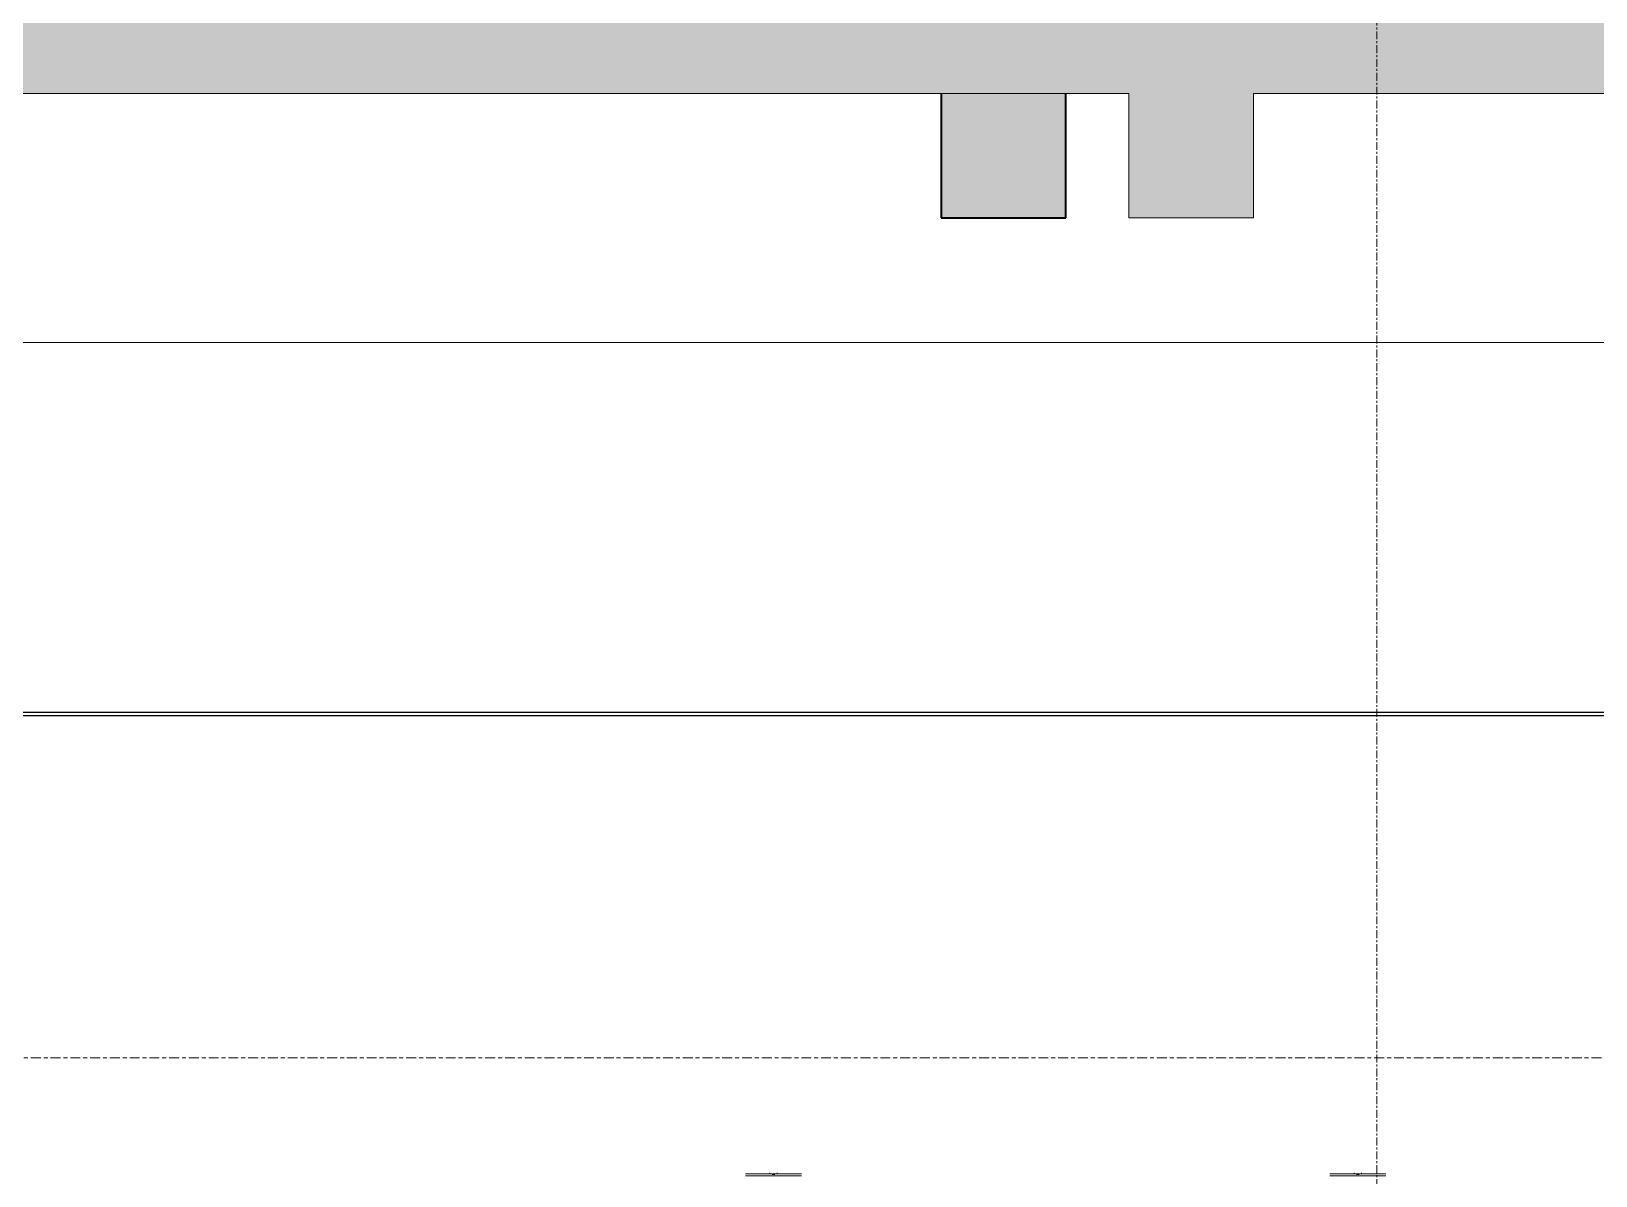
# Model space of a CAD drawing. Header units: millimetres. Extents: x 3451 to 201731, y -8641 to 35300.
# Drawn here: x 153128 to 155643, y 210 to 2050 of the extents above; entities that cross this region are included whole.
import ezdxf

# ---------------------------------------------------------------- set-up
doc = ezdxf.new("R2010")
doc.units = ezdxf.units.MM
doc.linetypes.add('Centre', pattern=[31.75, 6.35, -4.7625, 15.875, -4.7625])
doc.linetypes.add('Grid Line', pattern=[22.225, 12.7, -3.175, 3.175, -3.175])
for name, color, linetype, lineweight in [('0-2', 50, 'Continuous', 5), ('A-CLNG-1', 13, 'Continuous', 25), ('A-CLNG-PATT-1', 13, 'Continuous', 9), ('A-DETL-GENF-1', 7, 'Continuous', 9), ('A-DETL-THIN', 151, 'Continuous', 9), ('A-DOOR', 31, 'Continuous', 9), ('A-FLOR-LEVL-2', 51, 'Centre', 9), ('S-BEAM-1', 12, 'Continuous', 5), ('S-BEAM-2', 10, 'Continuous', 35), ('S-BEAM-3', 7, 'Continuous', 9), ('S-GRID-1', 1, 'Grid Line', 9)]:
    doc.layers.add(name, color=color, linetype=linetype, lineweight=lineweight)

# ---------------------------------------------------------------- blocks, each defined once
blk = doc.blocks.new('NCV_TKTC_KET CAU_rvt-2-TKCS_MẶT CẮT D')
at = {"layer": 'S-BEAM-1'}
blk.add_hatch(color=256, dxfattribs=at).paths.add_polyline_path([(-46036.9, 1750), (-45836.9, 1750), (-45836.9, 1950), (-46036.9, 1950), (-46036.9, 1820.9)])
at = {"layer": 'S-BEAM-2'}
for p, q in [((-46036.9, 1950), (-46036.9, 1750)), ((-45836.9, 1750), (-45836.9, 1950)), ((-46036.9, 1750), (-45836.9, 1750))]:
    blk.add_line(p, q, dxfattribs=at)
at = {"layer": 'S-BEAM-3'}
for p, q in [((-49161.9, 1550), (-45836.9, 1550)), ((-45836.9, 1550), (-44547, 1550))]:
    blk.add_line(p, q, dxfattribs=at)
blk = doc.blocks.new('FD_07 - FD_07-1700x2200-CỬA ĐI 2 CÁNH-957538-TKCS_MẶT CẮT D')
at = {"layer": 'A-DOOR'}
for p, q in [((-46351.7, 213.5), (-46351.3, 213.5)), ((-46351.7, 210.5), (-46351.3, 210.5)), ((-46351.3, 213.5), (-46332, 213.5)), ((-46351.3, 210.5), (-46332, 210.5)), ((-46332, 213.5), (-46331.7, 213.5)), ((-46332, 210.5), (-46331.7, 210.5)), ((-46331.6, 213.5), (-46326.4, 213.5)), ((-46331.6, 210.5), (-46326.4, 210.5)), ((-46326.4, 213.5), (-46325.3, 213.5)), ((-46326.4, 210.5), (-46325.3, 210.5)), ((-46325.3, 213.5), (-46308.8, 213.5)), ((-46325.3, 210.5), (-46308.8, 210.5)), ((-46312.7, 215.3), (-46312.7, 213.5)), ((-46306.7, 213.5), (-46309.2, 213.5)), ((-46309.2, 213.5), (-46306.7, 213.5)), ((-46306.7, 210.5), (-46309.2, 210.5)), ((-46309.2, 210.5), (-46306.7, 210.5)), ((-46306.7, 210.5), (-46309.2, 210.5)), ((-46309.2, 210.5), (-46306.7, 210.5)), ((-46308.8, 213.5), (-46304.6, 213.5)), ((-46308.8, 213.5), (-46304.6, 213.5)), ((-46304.6, 212.5), (-46308.8, 212.5)), ((-46308.8, 210.5), (-46304.6, 210.5)), ((-46308.8, 210.5), (-46304.6, 210.5)), ((-46306.7, 213.5), (-46308.2, 213.5)), ((-46308.2, 213.5), (-46306.7, 213.5)), ((-46306.7, 215.3), (-46306.7, 215.3)), ((-46306.7, 215.3), (-46306.7, 215.3)), ((-46306.7, 213.5), (-46304.2, 213.5)), ((-46304.2, 213.5), (-46306.7, 213.5)), ((-46306.7, 213.5), (-46305.1, 213.5)), ((-46305.1, 213.5), (-46306.7, 213.5)), ((-46306.7, 210.5), (-46304.2, 210.5)), ((-46304.2, 210.5), (-46306.7, 210.5)), ((-46306.7, 210.5), (-46304.2, 210.5)), ((-46304.2, 210.5), (-46306.7, 210.5)), ((-46304.6, 213.5), (-46288.1, 213.5)), ((-46304.6, 210.5), (-46288.1, 210.5)), ((-46300.7, 213.5), (-46300.7, 215.3)), ((-46288.1, 213.5), (-46286.9, 213.5)), ((-46288.1, 210.5), (-46286.9, 210.5)), ((-46286.9, 213.5), (-46281.7, 213.5)), ((-46286.9, 210.5), (-46281.7, 210.5)), ((-46281.7, 213.5), (-46281.3, 213.5)), ((-46281.7, 210.5), (-46281.3, 210.5)), ((-46281.3, 213.5), (-46262.1, 213.5)), ((-46281.3, 210.5), (-46262.1, 210.5)), ((-46262.1, 213.5), (-46261.7, 213.5)), ((-46262.1, 210.5), (-46261.7, 210.5)), ((-45412.5, 213.5), (-45412.1, 213.5)), ((-45412.5, 210.5), (-45412.1, 210.5)), ((-45412.1, 213.5), (-45392.8, 213.5)), ((-45412.1, 210.5), (-45392.8, 210.5)), ((-45392.8, 213.5), (-45392.5, 213.5)), ((-45392.8, 210.5), (-45392.5, 210.5)), ((-45392.4, 213.5), (-45387.2, 213.5)), ((-45392.4, 210.5), (-45387.2, 210.5)), ((-45387.2, 213.5), (-45386.1, 213.5)), ((-45387.2, 210.5), (-45386.1, 210.5)), ((-45386.1, 213.5), (-45369.6, 213.5)), ((-45386.1, 210.5), (-45369.6, 210.5)), ((-45373.5, 215.3), (-45373.5, 213.5)), ((-45367.5, 213.5), (-45370, 213.5)), ((-45370, 213.5), (-45367.5, 213.5)), ((-45367.5, 210.5), (-45370, 210.5)), ((-45370, 210.5), (-45367.5, 210.5)), ((-45367.5, 210.5), (-45370, 210.5)), ((-45370, 210.5), (-45367.5, 210.5)), ((-45369.6, 213.5), (-45365.4, 213.5)), ((-45369.6, 213.5), (-45365.4, 213.5)), ((-45365.4, 212.5), (-45369.6, 212.5)), ((-45369.6, 210.5), (-45365.4, 210.5)), ((-45369.6, 210.5), (-45365.4, 210.5)), ((-45367.5, 213.5), (-45369, 213.5)), ((-45369, 213.5), (-45367.5, 213.5)), ((-45367.5, 215.3), (-45367.5, 215.3)), ((-45367.5, 215.3), (-45367.5, 215.3)), ((-45367.5, 213.5), (-45365, 213.5)), ((-45365, 213.5), (-45367.5, 213.5)), ((-45367.5, 213.5), (-45365.9, 213.5)), ((-45365.9, 213.5), (-45367.5, 213.5)), ((-45367.5, 210.5), (-45365, 210.5)), ((-45365, 210.5), (-45367.5, 210.5)), ((-45367.5, 210.5), (-45365, 210.5)), ((-45365, 210.5), (-45367.5, 210.5)), ((-45365.4, 213.5), (-45348.9, 213.5)), ((-45365.4, 210.5), (-45348.9, 210.5)), ((-45361.5, 213.5), (-45361.5, 215.3)), ((-45348.9, 213.5), (-45347.7, 213.5)), ((-45348.9, 210.5), (-45347.7, 210.5)), ((-45347.7, 213.5), (-45342.5, 213.5)), ((-45347.7, 210.5), (-45342.5, 210.5)), ((-45342.5, 213.5), (-45342.1, 213.5)), ((-45342.5, 210.5), (-45342.1, 210.5)), ((-45342.1, 213.5), (-45322.9, 213.5)), ((-45342.1, 210.5), (-45322.9, 210.5)), ((-45322.9, 213.5), (-45322.5, 213.5)), ((-45322.9, 210.5), (-45322.5, 210.5))]:
    blk.add_line(p, q, dxfattribs=at)

msp = doc.modelspace()

# ---------------------------------------------------------------- hatches: boundary and pattern name
at = {"layer": 'A-CLNG-PATT-1'}
h = msp.add_hatch(dxfattribs=at)
h.set_pattern_fill('FP_41', color=256, style=0, pattern_type=2)
h.set_pattern_definition([(0, (148640.78, 14125), (1219.2, 304.8), [50.292, -864.108, 50.292, -864.108, -4876.8]), (0, (148640.78, 14125), (1219.2, 304.8), [-1828.8, 50.292, -1778.508, 50.292, -864.108, -2133.6]), (0, (148640.78, 14125), (1219.2, 304.8), [-4572, 50.292, -559.308, 50.292, -1473.708]), (120, (149097.98, 14277.4), (-873.5645, 903.458), [50.29, -864.11, 50.29, -5740.91]), (120, (149097.98, 14277.4), (-873.5645, 903.458), [-964.692, -864.108, 50.292, -1778.508, -3048]), (120, (149097.98, 14277.4), (-873.5645, 903.458), [-3657.6, 50.292, -864.108, 50.292, -2083.308]), (120, (149097.98, 14277.4), (-873.5645, 903.458), [-4622.29, -559.31, 50.29, -1473.71]), (240, (149250.38, 14887), (-345.6355, -1208.258), [50.29, -864.11, 50.29, -5740.91]), (240, (149250.38, 14887), (-345.6355, -1208.258), [-964.692, -864.108, 50.292, -1778.508, -3048]), (240, (149250.38, 14887), (-345.6355, -1208.258), [-3657.6, 50.292, -864.108, 50.292, -2083.308]), (240, (149250.38, 14887), (-345.6355, -1208.258), [-4622.29, -559.31, 50.29, -1473.71])])
h.paths.add_polyline_path([(155218.9, 950), (156090.8, 950), (156090.8, 955), (151465.9, 955), (151465.9, 950), (153912.8, 950)])
at = {"layer": 'A-DETL-GENF-1'}
h = msp.add_hatch(color=256, dxfattribs=at)
h.paths.add_polyline_path([(160443.5, 1550), (160692.2, 1550), (160692.2, 1950), (167092.5, 1950), (167092.5, 1700), (167692.5, 1700), (167692.5, 1950), (171492.9, 1950), (171492.9, 1750), (171692.9, 1750), (171692.9, 1950), (175790.9, 1950), (175790.9, 1550), (176090.9, 1550), (176090.9, 2150), (151265.9, 2150), (151265.9, 1750), (151465.9, 1750), (151465.9, 1950), (154892.5, 1950), (154892.5, 1750), (155092.5, 1750), (155092.5, 1950), (156090.8, 1950), (156090.8, 1550), (156392.5, 1550), (156392.5, 1950), (160390.5, 1950), (160390.5, 1550)])
h.paths.add_polyline_path([(138892.2, 1550), (139044.6, 1550), (139044.6, 1950), (143794.6, 1950), (143794.6, 1750), (143994.6, 1750), (143994.6, 1950), (146969.9, 1950), (146969.9, 1550), (147269.9, 1550), (147269.9, 1950), (148965.9, 1950), (148965.9, 1750), (149165.9, 1750), (149165.9, 2150), (128994.6, 2150), (128994.6, 1750), (129194.6, 1750), (129194.6, 1950), (130594.7, 1950), (130594.7, 1550), (130894.7, 1550), (130894.7, 1950), (135595.5, 1950), (135595.5, 1750), (135794.6, 1750), (135794.6, 1950), (138744.6, 1950), (138744.6, 1550)])
h.paths.add_polyline_path([(127790, 1750), (127910.9, 1750), (127910.9, 2150), (127710.9, 2150), (127710.9, 1750)])

# ---------------------------------------------------------------- linework, layer by layer
at = {"layer": 'A-CLNG-1'}
for p, q in [((156090.8, 955), (151465.9, 955)), ((151465.9, 950), (156090.8, 950))]:
    msp.add_line(p, q, dxfattribs=at)
at = {"layer": 'A-DETL-THIN'}
for p, q in [((151465.9, 1950), (154892.5, 1950)), ((154892.5, 1950), (154892.5, 1750)), ((155092.5, 1750), (155092.5, 1950)), ((155092.5, 1950), (156090.8, 1950)), ((154892.5, 1750), (155092.5, 1750))]:
    msp.add_line(p, q, dxfattribs=at)
at = {"layer": 'A-FLOR-LEVL-2'}
msp.add_line((198239.7, 400), (106972.4, 400), dxfattribs=at)
at = {"layer": 'S-GRID-1'}
msp.add_line((155290.9, -3541.4), (155290.9, 30542.5), dxfattribs=at)

# ---------------------------------------------------------------- block references
at = {"layer": '0-2'}
msp.add_blockref('NCV_TKTC_KET CAU_rvt-2-TKCS_MẶT CẮT D', (200627.8, 0), dxfattribs=at)
at = {"layer": 'A-DOOR'}
msp.add_blockref('FD_07 - FD_07-1700x2200-CỬA ĐI 2 CÁNH-957538-TKCS_MẶT CẮT D', (200627.8, 0), dxfattribs=at)

doc.saveas('drawing.dxf')
